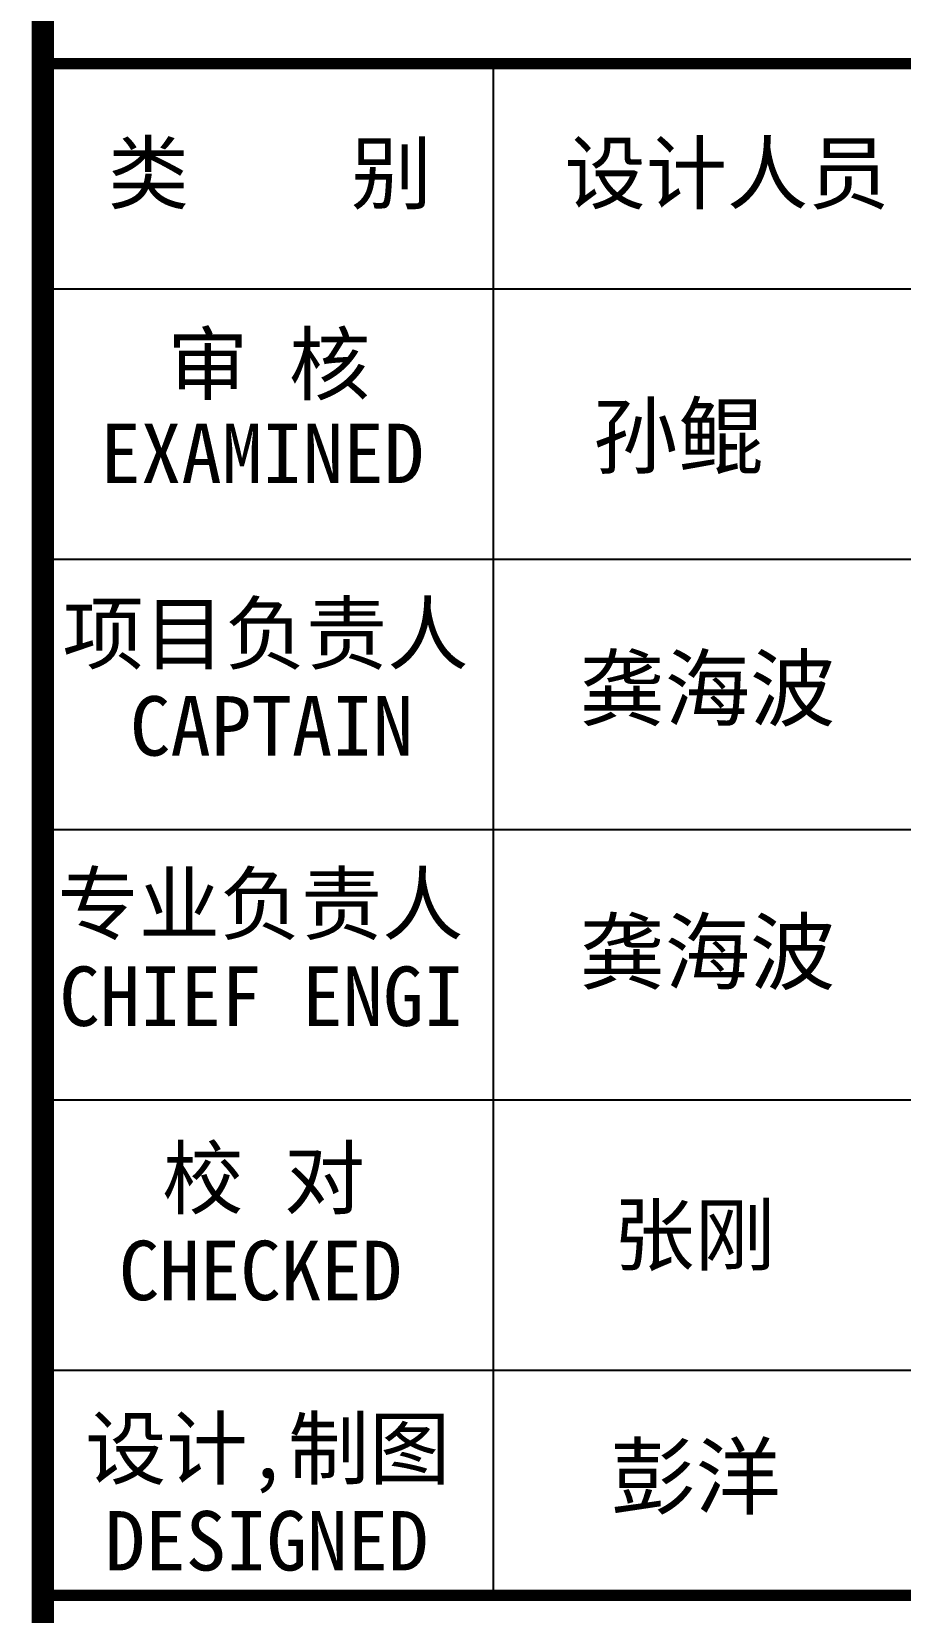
# Model space of a CAD drawing. Extents: x 69728788 to 150676229, y 15322671 to 43663798.
# Drawn here: x 75261667 to 75269345, y 20006104 to 20020083 of the extents above; entities that cross this region are included whole.
import ezdxf

# ---------------------------------------------------------------- set-up
doc = ezdxf.new("R2010")
doc.units = 0
doc.header["$LTSCALE"] = 1000
doc.header["$MEASUREMENT"] = 0
doc.layers.add('图框', color=253, linetype='CONTINUOUS')
doc.styles.add('STYLE-黑体', font='simhei.ttf')

msp = doc.modelspace()

# ---------------------------------------------------------------- linework, layer by layer
at = {"layer": '图框', "color": 0}
for p, q in [((75261765.8, 20017807.9), (75273784.3, 20017807.9)), ((75261765.8, 20017807.9), (75273784.3, 20017807.9)), ((75261765.8, 20015417.5), (75273784.3, 20015417.5)), ((75261765.8, 20013027.1), (75273784.3, 20013027.1)), ((75261765.8, 20010636.7), (75273784.3, 20010636.7)), ((75261765.8, 20008246.3), (75273784.3, 20008246.3))]:
    msp.add_line(p, q, dxfattribs=at)
at = {"layer": '图框', "color": 4, "const_width": 197.2}
msp.add_lwpolyline([(75273784.3, 19922502.8), (75261765.8, 19922502.8), (75261765.8, 20037302.8), (75273784.3, 20037302.8)], dxfattribs=at)
at = {"layer": '图框', "color": 0, "const_width": 100}
msp.add_lwpolyline([(75261765.8, 20019799.9), (75273784.3, 20019799.9), (75273784.3, 19999481.5), (75261765.8, 19999481.5)], close=True, dxfattribs=at)
at = {"layer": '图框', "color": 0}
for points in [[(75265749.8, 20017807.9), (75265749.8, 20019799.9)], [(75265749.8, 20006254.3), (75265749.8, 20017807.9)]]:
    msp.add_lwpolyline(points, dxfattribs=at)
at = {"layer": '图框', "color": 0, "const_width": 100}
msp.add_lwpolyline([(75261765.8, 20006254.3), (75273784.3, 20006254.3)], dxfattribs=at)

# ---------------------------------------------------------------- texts
at = {"layer": '图框', "color": 0, "style": 'STYLE-黑体'}
for s, p in [('类    别 ', (75262340.3, 20018569.6)), ('设计人员', (75266377.4, 20018569.6)), ('审 核', (75262865.8, 20016880.1)), ('EXAMINED ', (75262274.5, 20016090.3)), ('项目负责人', (75261940.5, 20014497.7)), ('CAPTAIN', (75262535.5, 20013680.9)), ('专业负责人', (75261895.8, 20012107.3)), ('CHIEF ENGI', (75261911.3, 20011290.5)), ('校 对', (75262821.1, 20009681.9)), ('CHECKED  ', (75262437.4, 20008865.2)), ('设计,制图', (75262140.6, 20007291.5)), ('DESIGNED ', (75262312.6, 20006474.8))]:
    msp.add_text(s, height=525.89, dxfattribs=at).set_placement(p)
at = {"layer": '图框', "color": 4, "style": 'STYLE-黑体'}
for s, height, p in [('孙鲲', 552.18, (75266627.4, 20016230.5)), ('龚海波', 552.18, (75266509.3, 20013998.8)), ('龚海波', 552.18, (75266509.3, 20011668.3)), ('张刚', 525.89, (75266807.7, 20009181.4)), ('彭洋', 552.18, (75266780.7, 20007028.5))]:
    msp.add_text(s, height=height, dxfattribs=at).set_placement(p)

doc.saveas('drawing.dxf')
